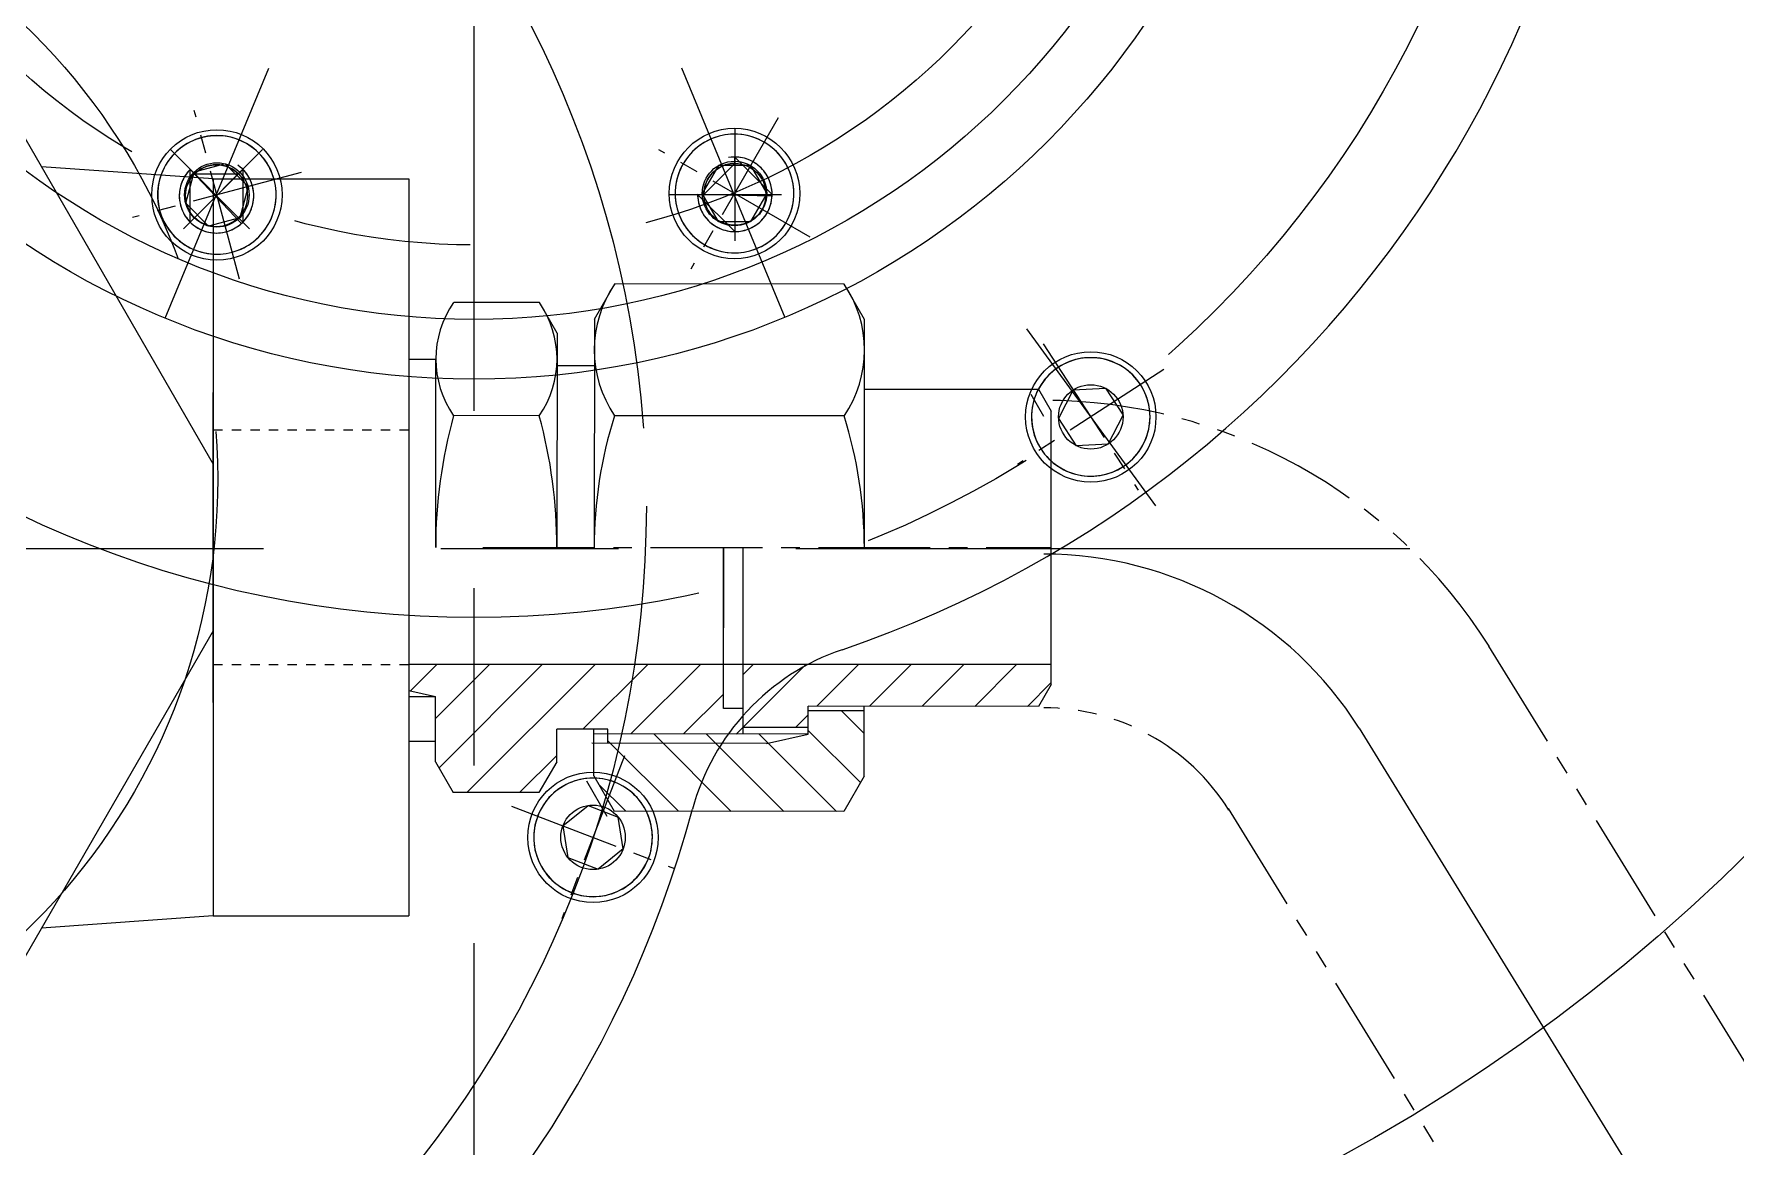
# Model space of a CAD drawing. Header units: inches. Extents: x 0 to 26418, y 0 to 20128.
# Drawn here: x 3955.5 to 4138.2, y 15305.8 to 15425.2 of the extents above; entities that cross this region are included whole.
import ezdxf

# ---------------------------------------------------------------- set-up
doc = ezdxf.new("R2010")
doc.units = ezdxf.units.IN
doc.header["$MEASUREMENT"] = 0
for name, pattern in [('ACAD_ISO02W100', [15, 12, -3]), ('CENTER', [50.8, 31.75, -6.35, 6.35, -6.35]), ('双点画线', [22, 12, -2, 2, -2, 2, -2]), ('点画线', [18, 12, -2, 2, -2]), ('虚线', [2, 1, -1])]:
    doc.linetypes.add(name, pattern=pattern)
for name, color, linetype, lineweight in [('CAXA1', 5, 'CENTER', 5), ('中心线层', 5, 'CENTER', 5), ('剖面线层', 4, 'Continuous', 5), ('细实线层', 7, 'Continuous', 5), ('虚线层', 6, 'ACAD_ISO02W100', 5)]:
    doc.layers.add(name, color=color, linetype=linetype, lineweight=lineweight)
pattern_1 = [(45, (3907.7267, 15374.0175), (-2.82843, 2.82843), [])]
pattern_2 = [(134.9486, (3907.7267, 15374.0175), (-2.83097, -2.82589), [])]

msp = doc.modelspace()

# ---------------------------------------------------------------- hatches: boundary and pattern name
at = {"layer": '剖面线层', "linetype": 'Continuous', "lineweight": 5}
h = msp.add_hatch(dxfattribs=at)
h.set_pattern_fill('无图案', scale=4, angle=45, style=0, pattern_type=0)
h.set_pattern_definition(pattern_1)
edge = h.paths.add_edge_path(flags=0)
edge.add_line((3998.61, 15347.12), (3998.61, 15349.3))
edge.add_line((4000.51, 15343.82), (3998.61, 15347.12))
edge.add_line((4009.7, 15343.81), (4000.51, 15343.82))
edge.add_line((4011.61, 15347.11), (4009.7, 15343.81))
edge.add_line((4011.61, 15350.61), (4011.61, 15347.11))
edge.add_line((4015.61, 15350.6), (4011.61, 15350.61))
edge.add_line((4017.11, 15350.6), (4015.61, 15350.6))
edge.add_line((4017.11, 15350.1), (4017.11, 15350.6))
edge.add_line((4031.61, 15350.09), (4017.11, 15350.1))
edge.add_line((4031.61, 15350.79), (4031.61, 15350.09))
edge.add_line((4031.61, 15352.84), (4031.61, 15350.79))
edge.add_line((4029.51, 15352.84), (4031.61, 15352.84))
edge.add_line((4029.52, 15357.56), (4029.51, 15352.84))
edge.add_line((3995.73, 15357.56), (4029.52, 15357.56))
edge.add_line((3995.73, 15357.52), (3995.73, 15357.56))
edge.add_line((3995.73, 15354.76), (3995.73, 15357.52))
edge.add_line((3998.61, 15354.11), (3995.73, 15354.76))
edge.add_line((3998.61, 15350.61), (3998.61, 15354.11))
edge.add_line((3998.61, 15349.3), (3998.61, 15350.61))
h = msp.add_hatch(dxfattribs=at)
h.set_pattern_fill('无图案', scale=4, angle=45, style=0, pattern_type=0)
h.set_pattern_definition(pattern_1)
edge = h.paths.add_edge_path(flags=0)
edge.add_line((4031.61, 15350.79), (4031.61, 15352.84))
edge.add_line((4038.61, 15350.78), (4031.61, 15350.79))
edge.add_line((4038.61, 15352.58), (4038.61, 15350.78))
edge.add_line((4038.61, 15353.08), (4038.61, 15352.58))
edge.add_line((4044.61, 15353.08), (4038.61, 15353.08))
edge.add_line((4063.32, 15353.05), (4044.61, 15353.08))
edge.add_line((4064.69, 15355.41), (4063.32, 15353.05))
edge.add_line((4064.69, 15357.56), (4064.69, 15355.41))
edge.add_line((4031.62, 15357.56), (4064.69, 15357.56))
edge.add_line((4031.61, 15356.05), (4031.62, 15357.56))
edge.add_line((4031.61, 15352.84), (4031.61, 15356.05))
h = msp.add_hatch(dxfattribs=at)
h.set_pattern_fill('无图案', scale=4, angle=134.9486, style=0, pattern_type=0)
h.set_pattern_definition(pattern_2)
edge = h.paths.add_edge_path(flags=0)
edge.add_line((4031.61, 15350.09), (4038.61, 15350.08))
edge.add_line((4017.11, 15350.1), (4031.61, 15350.09))
edge.add_line((4017.11, 15349.1), (4017.11, 15350.1))
edge.add_line((4034.11, 15349.09), (4017.11, 15349.1))
edge.add_line((4038.61, 15350.08), (4034.11, 15349.09))
edge.add_line((4038.61, 15352.58), (4044.61, 15352.58))
edge.add_line((4038.61, 15350.78), (4038.61, 15352.58))
edge.add_line((4038.61, 15350.08), (4038.61, 15350.78))
edge.add_line((4034.11, 15349.09), (4038.61, 15350.08))
edge.add_line((4017.11, 15349.1), (4034.11, 15349.09))
edge.add_line((4015.61, 15349.1), (4017.11, 15349.1))
edge.add_line((4015.6, 15345.59), (4015.61, 15349.1))
edge.add_line((4017.79, 15341.8), (4015.6, 15345.59))
edge.add_line((4042.41, 15341.78), (4017.79, 15341.8))
edge.add_line((4044.6, 15345.57), (4042.41, 15341.78))
edge.add_line((4044.61, 15352.58), (4044.6, 15345.57))
h = msp.add_hatch(dxfattribs=at)
h.set_pattern_fill('无图案', scale=4, angle=134.9486, style=0, pattern_type=0)
h.set_pattern_definition(pattern_2)
edge = h.paths.add_edge_path(flags=0)
edge.add_line((4031.61, 15350.09), (4038.61, 15350.08))
edge.add_line((4017.11, 15350.1), (4031.61, 15350.09))
edge.add_line((4017.11, 15349.1), (4017.11, 15350.1))
edge.add_line((4034.11, 15349.09), (4017.11, 15349.1))
edge.add_line((4038.61, 15350.08), (4034.11, 15349.09))
edge.add_line((4038.61, 15352.58), (4044.61, 15352.58))
edge.add_line((4038.61, 15350.78), (4038.61, 15352.58))
edge.add_line((4038.61, 15350.08), (4038.61, 15350.78))
edge.add_line((4034.11, 15349.09), (4038.61, 15350.08))
edge.add_line((4017.11, 15349.1), (4034.11, 15349.09))
edge.add_line((4015.61, 15349.1), (4017.11, 15349.1))
edge.add_line((4015.6, 15345.59), (4015.61, 15349.1))
edge.add_line((4017.79, 15341.8), (4015.6, 15345.59))
edge.add_line((4042.41, 15341.78), (4017.79, 15341.8))
edge.add_line((4044.6, 15345.57), (4042.41, 15341.78))
edge.add_line((4044.61, 15352.58), (4044.6, 15345.57))

# ---------------------------------------------------------------- linework, layer by layer
at = {"color": 7, "lineweight": 5}
for p, q in [((3943.81, 15432.62), (3974.73, 15379.07)), ((3971.4, 15413.11), (3971.13, 15412.91)), ((3971.67, 15413.3), (3971.4, 15413.11)), ((3971.96, 15413.47), (3971.67, 15413.3)), ((3972.25, 15413.63), (3971.96, 15413.47)), ((3972.55, 15413.78), (3972.25, 15413.63)), ((3972.86, 15413.9), (3972.55, 15413.78)), ((3973.17, 15414.01), (3972.86, 15413.9)), ((3973.49, 15414.11), (3973.17, 15414.01)), ((3973.81, 15414.19), (3973.49, 15414.11)), ((3973.49, 15414.11), (3973.49, 15414.11)), ((3974.14, 15414.25), (3973.81, 15414.19)), ((3974.47, 15414.29), (3974.14, 15414.25)), ((3974.81, 15414.32), (3974.47, 15414.29)), ((3975.14, 15414.33), (3974.81, 15414.32)), ((3975.47, 15414.32), (3975.14, 15414.33)), ((3975.8, 15414.29), (3975.47, 15414.32)), ((3976.13, 15414.25), (3975.8, 15414.29)), ((3976.46, 15414.19), (3976.13, 15414.25)), ((3976.79, 15414.11), (3976.46, 15414.19)), ((3977.11, 15414.01), (3976.79, 15414.11)), ((3977.42, 15413.9), (3977.11, 15414.01)), ((3977.73, 15413.78), (3977.42, 15413.9)), ((3978.03, 15413.63), (3977.73, 15413.78)), ((3978.32, 15413.47), (3978.03, 15413.63)), ((3978.6, 15413.3), (3978.32, 15413.47)), ((3978.88, 15413.11), (3978.6, 15413.3)), ((3979.14, 15412.91), (3978.88, 15413.11)), ((4026.68, 15413.06), (4026.43, 15412.84)), ((4026.95, 15413.26), (4026.68, 15413.06)), ((4027.22, 15413.45), (4026.95, 15413.26)), ((4027.51, 15413.62), (4027.22, 15413.45)), ((4027.8, 15413.78), (4027.51, 15413.62)), ((4028.1, 15413.93), (4027.8, 15413.78)), ((4028.41, 15414.05), (4028.1, 15413.93)), ((4028.72, 15414.17), (4028.41, 15414.05)), ((4029.04, 15414.26), (4028.72, 15414.17)), ((4029.37, 15414.34), (4029.04, 15414.26)), ((4029.69, 15414.4), (4029.37, 15414.34)), ((4030.02, 15414.44), (4029.69, 15414.4)), ((4030.36, 15414.47), (4030.02, 15414.44)), ((4030.69, 15414.48), (4030.36, 15414.47)), ((4031.02, 15414.47), (4030.69, 15414.48)), ((4031.36, 15414.44), (4031.02, 15414.47)), ((4031.69, 15414.4), (4031.36, 15414.44)), ((4032.01, 15414.34), (4031.69, 15414.4)), ((4032.34, 15414.26), (4032.01, 15414.34)), ((4032.66, 15414.17), (4032.34, 15414.26)), ((4032.97, 15414.05), (4032.66, 15414.17)), ((4033.28, 15413.93), (4032.97, 15414.05)), ((4033.58, 15413.78), (4033.28, 15413.93)), ((4033.87, 15413.62), (4033.58, 15413.78)), ((4034.16, 15413.45), (4033.87, 15413.62)), ((4033.87, 15413.62), (4033.87, 15413.62)), ((4034.43, 15413.26), (4034.16, 15413.45)), ((4034.7, 15413.06), (4034.43, 15413.26)), ((4034.95, 15412.84), (4034.7, 15413.06)), ((3969.63, 15411.14), (3969.47, 15410.85)), ((3969.8, 15411.43), (3969.63, 15411.14)), ((3969.99, 15411.7), (3969.8, 15411.43)), ((3970.19, 15411.97), (3969.99, 15411.7)), ((3970.41, 15412.22), (3970.19, 15411.97)), ((3970.64, 15412.46), (3970.41, 15412.22)), ((3970.88, 15412.69), (3970.64, 15412.46)), ((3971.13, 15412.91), (3970.88, 15412.69)), ((3976.03, 15411.31), (3972.69, 15410.41)), ((3974.58, 15411.15), (3974.41, 15411.12)), ((3974.75, 15411.18), (3974.58, 15411.15)), ((3974.93, 15411.19), (3974.75, 15411.18)), ((3975.1, 15411.19), (3974.93, 15411.19)), ((3975.27, 15411.19), (3975.1, 15411.19)), ((3975.45, 15411.18), (3975.27, 15411.19)), ((3975.62, 15411.15), (3975.45, 15411.18)), ((3975.79, 15411.12), (3975.62, 15411.15)), ((3978.48, 15408.86), (3976.03, 15411.31)), ((3979.4, 15412.69), (3979.14, 15412.91)), ((3979.64, 15412.46), (3979.4, 15412.69)), ((3979.87, 15412.22), (3979.64, 15412.46)), ((3980.08, 15411.97), (3979.87, 15412.22)), ((3980.29, 15411.7), (3980.08, 15411.97)), ((3980.48, 15411.43), (3980.29, 15411.7)), ((3980.65, 15411.14), (3980.48, 15411.43)), ((3980.81, 15410.85), (3980.65, 15411.14)), ((4025.18, 15411.3), (4025.02, 15411)), ((4025.35, 15411.58), (4025.18, 15411.3)), ((4025.18, 15411.3), (4025.18, 15411.3)), ((4025.54, 15411.85), (4025.35, 15411.58)), ((4025.74, 15412.12), (4025.54, 15411.85)), ((4025.96, 15412.37), (4025.74, 15412.12)), ((4026.19, 15412.61), (4025.96, 15412.37)), ((4026.43, 15412.84), (4026.19, 15412.61)), ((4027.4, 15408.02), (4030.73, 15411.35)), ((4027.4, 15408.02), (4030.73, 15411.35)), ((4029.7, 15411.18), (4029.54, 15411.12)), ((4029.87, 15411.23), (4029.7, 15411.18)), ((4030.04, 15411.27), (4029.87, 15411.23)), ((4030.21, 15411.3), (4030.04, 15411.27)), ((4030.38, 15411.33), (4030.21, 15411.3)), ((4030.55, 15411.34), (4030.38, 15411.33)), ((4030.73, 15411.35), (4030.55, 15411.34)), ((4030.73, 15411.35), (4030.73, 15412.02)), ((4030.73, 15412.02), (4034.73, 15408.02)), ((4030.94, 15412.02), (4030.73, 15412.02)), ((4030.73, 15412.02), (4030.73, 15404.02)), ((4031.15, 15412), (4030.94, 15412.02)), ((4031.35, 15411.97), (4031.15, 15412)), ((4031.56, 15411.93), (4031.35, 15411.97)), ((4031.76, 15411.89), (4031.56, 15411.93)), ((4031.96, 15411.83), (4031.76, 15411.89)), ((4032.16, 15411.76), (4031.96, 15411.83)), ((4032.35, 15411.68), (4032.16, 15411.76)), ((4032.54, 15411.59), (4032.35, 15411.68)), ((4032.73, 15411.49), (4032.54, 15411.59)), ((4032.91, 15411.38), (4032.73, 15411.49)), ((4033.08, 15411.26), (4032.91, 15411.38)), ((4033.24, 15411.13), (4033.08, 15411.26)), ((4035.19, 15412.61), (4034.95, 15412.84)), ((4035.42, 15412.37), (4035.19, 15412.61)), ((4035.64, 15412.12), (4035.42, 15412.37)), ((4035.84, 15411.85), (4035.64, 15412.12)), ((4036.03, 15411.58), (4035.84, 15411.85)), ((4036.2, 15411.3), (4036.03, 15411.58)), ((4036.36, 15411), (4036.2, 15411.3)), ((3974.73, 15409.67), (3956.3, 15410.98)), ((3968.99, 15409.61), (3968.91, 15409.28)), ((3969.08, 15409.93), (3968.99, 15409.61)), ((3969.2, 15410.24), (3969.08, 15409.93)), ((3969.32, 15410.55), (3969.2, 15410.24)), ((3969.47, 15410.85), (3969.32, 15410.55)), ((3971.45, 15409.5), (3971.37, 15409.3)), ((3971.54, 15409.69), (3971.45, 15409.5)), ((3971.64, 15409.87), (3971.54, 15409.69)), ((3971.75, 15410.05), (3971.64, 15409.87)), ((3971.86, 15410.22), (3971.75, 15410.05)), ((3971.79, 15407.06), (3972.69, 15410.41)), ((3971.79, 15407.06), (3972.69, 15410.41)), ((3971.99, 15410.39), (3971.86, 15410.22)), ((3972.13, 15410.55), (3971.99, 15410.39)), ((3972.27, 15410.7), (3972.13, 15410.55)), ((3972.27, 15405.04), (3972.27, 15410.7)), ((3972.27, 15410.7), (3972.75, 15410.22)), ((3977.93, 15410.7), (3972.27, 15405.04)), ((3977.78, 15404.9), (3972.27, 15410.7)), ((3972.88, 15410.34), (3972.75, 15410.22)), ((3972.75, 15410.22), (3977.45, 15410.22)), ((3972.75, 15410.22), (3977.45, 15410.22)), ((3973.01, 15410.45), (3972.88, 15410.34)), ((3973.15, 15410.56), (3973.01, 15410.45)), ((3973.29, 15410.66), (3973.15, 15410.56)), ((3973.44, 15410.75), (3973.29, 15410.66)), ((3973.59, 15410.83), (3973.44, 15410.75)), ((3973.75, 15410.91), (3973.59, 15410.83)), ((3973.91, 15410.97), (3973.75, 15410.91)), ((3974.07, 15411.03), (3973.91, 15410.97)), ((3974.24, 15411.08), (3974.07, 15411.03)), ((3974.41, 15411.12), (3974.24, 15411.08)), ((3974.73, 15409.67), (3995.73, 15409.67)), ((3974.73, 15409.67), (3974.73, 15330.57)), ((3975.96, 15411.08), (3975.79, 15411.12)), ((3976.13, 15411.03), (3975.96, 15411.08)), ((3976.29, 15410.97), (3976.13, 15411.03)), ((3976.45, 15410.91), (3976.29, 15410.97)), ((3976.61, 15410.83), (3976.45, 15410.91)), ((3976.76, 15410.75), (3976.61, 15410.83)), ((3976.91, 15410.66), (3976.76, 15410.75)), ((3977.05, 15410.56), (3976.91, 15410.66)), ((3977.19, 15410.45), (3977.05, 15410.56)), ((3977.32, 15410.34), (3977.19, 15410.45)), ((3977.45, 15410.22), (3977.32, 15410.34)), ((3977.45, 15410.22), (3977.93, 15410.7)), ((3977.93, 15410.7), (3977.93, 15405.04)), ((3978.07, 15410.55), (3977.93, 15410.7)), ((3978.21, 15410.39), (3978.07, 15410.55)), ((3978.34, 15410.22), (3978.21, 15410.39)), ((3978.46, 15410.05), (3978.34, 15410.22)), ((3978.56, 15409.87), (3978.46, 15410.05)), ((3978.66, 15409.69), (3978.56, 15409.87)), ((3978.75, 15409.5), (3978.66, 15409.69)), ((3978.84, 15409.3), (3978.75, 15409.5)), ((3980.95, 15410.55), (3980.81, 15410.85)), ((3981.08, 15410.24), (3980.95, 15410.55)), ((3981.19, 15409.93), (3981.08, 15410.24)), ((3981.29, 15409.61), (3981.19, 15409.93)), ((3981.36, 15409.28), (3981.29, 15409.61)), ((3981.29, 15409.61), (3981.29, 15409.61)), ((3995.73, 15409.67), (3995.73, 15330.57)), ((4024.46, 15409.44), (4024.4, 15409.11)), ((4024.54, 15409.76), (4024.46, 15409.44)), ((4024.64, 15410.08), (4024.54, 15409.76)), ((4024.75, 15410.39), (4024.64, 15410.08)), ((4024.88, 15410.7), (4024.75, 15410.39)), ((4025.02, 15411), (4024.88, 15410.7)), ((4028.96, 15411.11), (4027.23, 15408.11)), ((4027.69, 15409.37), (4027.62, 15409.21)), ((4027.77, 15409.53), (4027.69, 15409.37)), ((4027.85, 15409.68), (4027.77, 15409.53)), ((4027.94, 15409.83), (4027.85, 15409.68)), ((4028.04, 15409.98), (4027.94, 15409.83)), ((4028.14, 15410.11), (4028.04, 15409.98)), ((4028.26, 15410.25), (4028.14, 15410.11)), ((4028.38, 15410.37), (4028.26, 15410.25)), ((4028.5, 15410.49), (4028.38, 15410.37)), ((4028.64, 15410.6), (4028.5, 15410.49)), ((4028.77, 15410.71), (4028.64, 15410.6)), ((4028.92, 15410.81), (4028.77, 15410.71)), ((4029.07, 15410.9), (4028.92, 15410.81)), ((4032.42, 15411.11), (4028.96, 15411.11)), ((4029.22, 15410.98), (4029.07, 15410.9)), ((4029.38, 15411.06), (4029.22, 15410.98)), ((4029.54, 15411.12), (4029.38, 15411.06)), ((4032.42, 15411.11), (4034.15, 15408.11)), ((4033.4, 15410.99), (4033.24, 15411.13)), ((4033.56, 15410.85), (4033.4, 15410.99)), ((4033.7, 15410.7), (4033.56, 15410.85)), ((4033.84, 15410.54), (4033.7, 15410.7)), ((4033.96, 15410.37), (4033.84, 15410.54)), ((4034.08, 15410.2), (4033.96, 15410.37)), ((4034.19, 15410.02), (4034.08, 15410.2)), ((4034.29, 15409.84), (4034.19, 15410.02)), ((4034.38, 15409.65), (4034.29, 15409.84)), ((4034.46, 15409.46), (4034.38, 15409.65)), ((4034.53, 15409.26), (4034.46, 15409.46)), ((4036.5, 15410.7), (4036.36, 15411)), ((4036.63, 15410.39), (4036.5, 15410.7)), ((4036.74, 15410.08), (4036.63, 15410.39)), ((4036.84, 15409.76), (4036.74, 15410.08)), ((4036.92, 15409.44), (4036.84, 15409.76)), ((4036.98, 15409.11), (4036.92, 15409.44)), ((3968.78, 15408.29), (3968.77, 15407.96)), ((3968.77, 15407.96), (3968.78, 15407.63)), ((3968.81, 15408.63), (3968.78, 15408.29)), ((3968.78, 15407.63), (3968.81, 15407.3)), ((3968.85, 15408.96), (3968.81, 15408.63)), ((3968.91, 15409.28), (3968.85, 15408.96)), ((3971.11, 15408.08), (3971.1, 15407.87)), ((3971.1, 15407.87), (3971.11, 15407.66)), ((3971.12, 15408.29), (3971.11, 15408.08)), ((3971.11, 15407.66), (3971.12, 15407.45)), ((3971.15, 15408.5), (3971.12, 15408.29)), ((3971.19, 15408.7), (3971.15, 15408.5)), ((3971.24, 15408.91), (3971.19, 15408.7)), ((3971.3, 15409.11), (3971.24, 15408.91)), ((3971.37, 15409.3), (3971.3, 15409.11)), ((3978.48, 15408.86), (3977.59, 15405.51)), ((3978.9, 15409.11), (3978.84, 15409.3)), ((3978.96, 15408.91), (3978.9, 15409.11)), ((3979.01, 15408.7), (3978.96, 15408.91)), ((3979.05, 15408.5), (3979.01, 15408.7)), ((3979.08, 15408.29), (3979.05, 15408.5)), ((3979.1, 15408.08), (3979.08, 15408.29)), ((3979.08, 15407.45), (3979.1, 15407.66)), ((3979.1, 15407.87), (3979.1, 15408.08)), ((3979.1, 15407.66), (3979.1, 15407.87)), ((3981.42, 15408.96), (3981.36, 15409.28)), ((3981.47, 15408.63), (3981.42, 15408.96)), ((3981.49, 15408.29), (3981.47, 15408.63)), ((3981.47, 15407.3), (3981.49, 15407.63)), ((3981.5, 15407.96), (3981.49, 15408.29)), ((3981.49, 15407.63), (3981.5, 15407.96)), ((4024.36, 15408.78), (4024.33, 15408.45)), ((4024.33, 15408.45), (4024.33, 15408.11)), ((4024.33, 15408.11), (4024.33, 15407.78)), ((4024.33, 15407.78), (4024.36, 15407.45)), ((4024.4, 15409.11), (4024.36, 15408.78)), ((4026.73, 15408.02), (4026.73, 15407.81)), ((4030.73, 15404.02), (4026.73, 15408.02)), ((4026.73, 15408.02), (4027.4, 15408.02)), ((4034.72, 15407.81), (4026.73, 15408.02)), ((4026.73, 15407.81), (4026.75, 15407.6)), ((4026.75, 15407.6), (4026.78, 15407.4)), ((4028.96, 15405.11), (4027.23, 15408.11)), ((4028.96, 15405.11), (4027.23, 15408.11)), ((4027.41, 15408.2), (4027.4, 15408.02)), ((4027.42, 15408.37), (4027.41, 15408.2)), ((4027.45, 15408.54), (4027.42, 15408.37)), ((4027.48, 15408.71), (4027.45, 15408.54)), ((4027.52, 15408.88), (4027.48, 15408.71)), ((4027.57, 15409.05), (4027.52, 15408.88)), ((4027.62, 15409.21), (4027.57, 15409.05)), ((4034.15, 15408.11), (4032.42, 15405.11)), ((4034.59, 15409.06), (4034.53, 15409.26)), ((4034.64, 15408.85), (4034.59, 15409.06)), ((4034.68, 15408.65), (4034.64, 15408.85)), ((4034.71, 15408.44), (4034.68, 15408.65)), ((4034.68, 15407.4), (4034.71, 15407.6)), ((4034.72, 15408.23), (4034.71, 15408.44)), ((4034.71, 15407.6), (4034.72, 15407.81)), ((4034.73, 15408.02), (4034.72, 15408.23)), ((4037.02, 15408.78), (4036.98, 15409.11)), ((4037.05, 15408.45), (4037.02, 15408.78)), ((4037.02, 15407.45), (4037.05, 15407.78)), ((4037.06, 15408.11), (4037.05, 15408.45)), ((4037.05, 15407.78), (4037.06, 15408.11)), ((3968.81, 15407.3), (3968.85, 15406.97)), ((3968.85, 15406.97), (3968.91, 15406.64)), ((3968.91, 15406.64), (3968.99, 15406.31)), ((3968.99, 15406.31), (3969.08, 15405.99)), ((3969.08, 15405.99), (3969.2, 15405.68)), ((3969.2, 15405.68), (3969.32, 15405.37)), ((3971.12, 15407.45), (3971.15, 15407.24)), ((3971.15, 15407.24), (3971.19, 15407.04)), ((3971.19, 15407.04), (3971.24, 15406.84)), ((3971.24, 15406.84), (3971.3, 15406.63)), ((3971.3, 15406.63), (3971.37, 15406.44)), ((3971.37, 15406.44), (3971.45, 15406.24)), ((3971.45, 15406.24), (3971.54, 15406.05)), ((3971.54, 15406.05), (3971.64, 15405.87)), ((3971.64, 15405.87), (3971.75, 15405.69)), ((3971.75, 15405.69), (3971.86, 15405.52)), ((3971.79, 15407.06), (3974.24, 15404.61)), ((3978.34, 15405.52), (3978.46, 15405.69)), ((3978.46, 15405.69), (3978.56, 15405.87)), ((3978.56, 15405.87), (3978.66, 15406.05)), ((3978.66, 15406.05), (3978.75, 15406.24)), ((3978.75, 15406.24), (3978.84, 15406.44)), ((3978.84, 15406.44), (3978.9, 15406.63)), ((3978.9, 15406.63), (3978.96, 15406.84)), ((3978.96, 15406.84), (3979.01, 15407.04)), ((3979.01, 15407.04), (3979.05, 15407.24)), ((3979.05, 15407.24), (3979.08, 15407.45)), ((3980.95, 15405.37), (3981.08, 15405.68)), ((3981.08, 15405.68), (3981.19, 15405.99)), ((3981.19, 15405.99), (3981.29, 15406.31)), ((3981.29, 15406.31), (3981.36, 15406.64)), ((3981.36, 15406.64), (3981.42, 15406.97)), ((3981.42, 15406.97), (3981.47, 15407.3)), ((4024.36, 15407.45), (4024.4, 15407.12)), ((4024.4, 15407.12), (4024.46, 15406.79)), ((4024.46, 15406.79), (4024.54, 15406.47)), ((4024.54, 15406.47), (4024.64, 15406.15)), ((4024.64, 15406.15), (4024.75, 15405.83)), ((4024.75, 15405.83), (4024.88, 15405.52)), ((4026.78, 15407.4), (4026.82, 15407.19)), ((4026.82, 15407.19), (4026.86, 15406.99)), ((4026.86, 15406.99), (4026.92, 15406.79)), ((4026.92, 15406.79), (4026.99, 15406.59)), ((4026.99, 15406.59), (4027.07, 15406.4)), ((4027.07, 15406.4), (4027.16, 15406.21)), ((4027.16, 15406.21), (4027.26, 15406.02)), ((4027.26, 15406.02), (4027.37, 15405.84)), ((4027.37, 15405.84), (4027.49, 15405.67)), ((4027.49, 15405.67), (4027.62, 15405.5)), ((4033.84, 15405.5), (4033.96, 15405.67)), ((4033.96, 15405.67), (4034.08, 15405.84)), ((4034.08, 15405.84), (4034.19, 15406.02)), ((4034.19, 15406.02), (4034.29, 15406.21)), ((4034.29, 15406.21), (4034.38, 15406.4)), ((4034.38, 15406.4), (4034.46, 15406.59)), ((4034.46, 15406.59), (4034.53, 15406.79)), ((4034.53, 15406.79), (4034.59, 15406.99)), ((4034.59, 15406.99), (4034.64, 15407.19)), ((4034.64, 15407.19), (4034.68, 15407.4)), ((4036.5, 15405.52), (4036.63, 15405.83)), ((4036.63, 15405.83), (4036.74, 15406.15)), ((4036.74, 15406.15), (4036.84, 15406.47)), ((4036.84, 15406.47), (4036.92, 15406.79)), ((4036.92, 15406.79), (4036.98, 15407.12)), ((4036.98, 15407.12), (4037.02, 15407.45)), ((3969.32, 15405.37), (3969.47, 15405.07)), ((3969.47, 15405.07), (3969.63, 15404.78)), ((3969.63, 15404.78), (3969.8, 15404.49)), ((3969.8, 15404.49), (3969.99, 15404.22)), ((3969.99, 15404.22), (3970.19, 15403.96)), ((3970.19, 15403.96), (3970.41, 15403.7)), ((3971.86, 15405.52), (3971.99, 15405.35)), ((3971.99, 15405.35), (3972.13, 15405.19)), ((3972.13, 15405.19), (3972.27, 15405.04)), ((3972.27, 15405.04), (3972.42, 15404.9)), ((3972.42, 15404.9), (3972.58, 15404.76)), ((3972.58, 15404.76), (3972.75, 15404.63)), ((3972.75, 15404.63), (3972.92, 15404.52)), ((3972.92, 15404.52), (3973.1, 15404.41)), ((3973.1, 15404.41), (3973.28, 15404.31)), ((3973.28, 15404.31), (3973.47, 15404.22)), ((3973.47, 15404.22), (3973.67, 15404.14)), ((3973.67, 15404.14), (3973.86, 15404.07)), ((3973.86, 15404.07), (3974.07, 15404.01)), ((3974.07, 15404.01), (3974.27, 15403.96)), ((3977.59, 15405.51), (3974.24, 15404.61)), ((3974.27, 15403.96), (3974.47, 15403.92)), ((3974.47, 15403.92), (3974.68, 15403.89)), ((3974.68, 15403.89), (3974.89, 15403.88)), ((3974.89, 15403.88), (3975.1, 15403.87)), ((3975.1, 15403.87), (3975.31, 15403.88)), ((3975.31, 15403.88), (3975.52, 15403.89)), ((3975.52, 15403.89), (3975.73, 15403.92)), ((3975.73, 15403.92), (3975.93, 15403.96)), ((3975.93, 15403.96), (3976.14, 15404.01)), ((3976.14, 15404.01), (3976.34, 15404.07)), ((3976.34, 15404.07), (3976.53, 15404.14)), ((3976.53, 15404.14), (3976.73, 15404.22)), ((3976.73, 15404.22), (3976.92, 15404.31)), ((3976.92, 15404.31), (3977.1, 15404.41)), ((3977.1, 15404.41), (3977.28, 15404.52)), ((3977.28, 15404.52), (3977.45, 15404.63)), ((3977.45, 15404.63), (3977.62, 15404.76)), ((3977.62, 15404.76), (3977.78, 15404.9)), ((3977.93, 15405.04), (3978.07, 15405.19)), ((3978.07, 15405.19), (3978.21, 15405.35)), ((3978.21, 15405.35), (3978.34, 15405.52)), ((3979.87, 15403.7), (3980.08, 15403.96)), ((3980.08, 15403.96), (3980.29, 15404.22)), ((3980.29, 15404.22), (3980.48, 15404.49)), ((3980.48, 15404.49), (3980.65, 15404.78)), ((3980.65, 15404.78), (3980.81, 15405.07)), ((3980.81, 15405.07), (3980.95, 15405.37)), ((4024.88, 15405.52), (4025.02, 15405.22)), ((4025.02, 15405.22), (4025.18, 15404.93)), ((4025.18, 15404.93), (4025.35, 15404.65)), ((4025.35, 15404.65), (4025.54, 15404.37)), ((4025.54, 15404.37), (4025.74, 15404.11)), ((4025.74, 15404.11), (4025.96, 15403.85)), ((4025.96, 15403.85), (4026.19, 15403.61)), ((4027.62, 15405.5), (4027.76, 15405.35)), ((4027.76, 15405.35), (4027.9, 15405.19)), ((4027.9, 15405.19), (4028.05, 15405.05)), ((4028.05, 15405.05), (4028.21, 15404.91)), ((4028.21, 15404.91), (4028.38, 15404.79)), ((4028.38, 15404.79), (4028.55, 15404.67)), ((4028.55, 15404.67), (4028.73, 15404.56)), ((4028.73, 15404.56), (4028.91, 15404.46)), ((4028.91, 15404.46), (4029.1, 15404.37)), ((4028.96, 15405.11), (4032.42, 15405.11)), ((4029.1, 15404.37), (4029.29, 15404.29)), ((4029.29, 15404.29), (4029.49, 15404.22)), ((4029.49, 15404.22), (4029.69, 15404.16)), ((4029.69, 15404.16), (4029.9, 15404.11)), ((4029.9, 15404.11), (4030.1, 15404.07)), ((4030.1, 15404.07), (4030.31, 15404.04)), ((4030.31, 15404.04), (4030.52, 15404.03)), ((4030.52, 15404.03), (4030.73, 15404.02)), ((4030.73, 15404.02), (4030.94, 15404.03)), ((4030.94, 15404.03), (4031.15, 15404.04)), ((4031.15, 15404.04), (4031.35, 15404.07)), ((4031.35, 15404.07), (4031.56, 15404.11)), ((4031.56, 15404.11), (4031.76, 15404.16)), ((4031.76, 15404.16), (4031.96, 15404.22)), ((4031.96, 15404.22), (4032.16, 15404.29)), ((4032.16, 15404.29), (4032.35, 15404.37)), ((4032.35, 15404.37), (4032.54, 15404.46)), ((4032.54, 15404.46), (4032.73, 15404.56)), ((4032.73, 15404.56), (4032.91, 15404.67)), ((4032.91, 15404.67), (4033.08, 15404.79)), ((4033.08, 15404.79), (4033.24, 15404.91)), ((4033.24, 15404.91), (4033.4, 15405.05)), ((4033.4, 15405.05), (4033.56, 15405.19)), ((4033.56, 15405.19), (4033.7, 15405.35)), ((4033.7, 15405.35), (4033.84, 15405.5)), ((4035.19, 15403.61), (4035.42, 15403.85)), ((4035.42, 15403.85), (4035.64, 15404.11)), ((4035.64, 15404.11), (4035.84, 15404.37)), ((4035.84, 15404.37), (4036.03, 15404.65)), ((4036.03, 15404.65), (4036.2, 15404.93)), ((4036.2, 15404.93), (4036.36, 15405.22)), ((4036.2, 15404.93), (4036.2, 15404.93)), ((4036.36, 15405.22), (4036.5, 15405.52)), ((3970.41, 15403.7), (3970.64, 15403.46)), ((3970.64, 15403.46), (3970.88, 15403.23)), ((3970.88, 15403.23), (3971.13, 15403.01)), ((3971.13, 15403.01), (3971.4, 15402.81)), ((3971.4, 15402.81), (3971.67, 15402.62)), ((3971.67, 15402.62), (3971.96, 15402.45)), ((3971.96, 15402.45), (3972.25, 15402.29)), ((3972.25, 15402.29), (3972.55, 15402.15)), ((3972.55, 15402.15), (3972.86, 15402.02)), ((3972.86, 15402.02), (3973.17, 15401.91)), ((3977.11, 15401.91), (3977.42, 15402.02)), ((3977.42, 15402.02), (3977.73, 15402.15)), ((3977.73, 15402.15), (3978.03, 15402.29)), ((3978.03, 15402.29), (3978.32, 15402.45)), ((3978.32, 15402.45), (3978.6, 15402.62)), ((3978.6, 15402.62), (3978.88, 15402.81)), ((3978.88, 15402.81), (3979.14, 15403.01)), ((3979.14, 15403.01), (3979.4, 15403.23)), ((3979.4, 15403.23), (3979.64, 15403.46)), ((3979.64, 15403.46), (3979.87, 15403.7)), ((4026.19, 15403.61), (4026.43, 15403.38)), ((4026.43, 15403.38), (4026.68, 15403.17)), ((4026.68, 15403.17), (4026.95, 15402.96)), ((4026.95, 15402.96), (4027.22, 15402.77)), ((4027.22, 15402.77), (4027.51, 15402.6)), ((4027.51, 15402.6), (4027.8, 15402.44)), ((4027.8, 15402.44), (4028.1, 15402.3)), ((4028.1, 15402.3), (4028.41, 15402.17)), ((4028.41, 15402.17), (4028.72, 15402.06)), ((4028.72, 15402.06), (4029.04, 15401.96)), ((4032.34, 15401.96), (4032.66, 15402.06)), ((4032.66, 15402.06), (4032.97, 15402.17)), ((4032.97, 15402.17), (4033.28, 15402.3)), ((4033.28, 15402.3), (4033.58, 15402.44)), ((4033.58, 15402.44), (4033.87, 15402.6)), ((4033.87, 15402.6), (4034.16, 15402.77)), ((4034.16, 15402.77), (4034.43, 15402.96)), ((4034.43, 15402.96), (4034.7, 15403.17)), ((4034.7, 15403.17), (4034.95, 15403.38)), ((4034.95, 15403.38), (4035.19, 15403.61)), ((3973.17, 15401.91), (3973.49, 15401.81)), ((3973.49, 15401.81), (3973.81, 15401.74)), ((3973.81, 15401.74), (3974.14, 15401.67)), ((3974.14, 15401.67), (3974.47, 15401.63)), ((3974.47, 15401.63), (3974.81, 15401.6)), ((3974.81, 15401.6), (3975.14, 15401.6)), ((3975.14, 15401.6), (3975.47, 15401.6)), ((3975.47, 15401.6), (3975.8, 15401.63)), ((3975.8, 15401.63), (3976.13, 15401.67)), ((3976.13, 15401.67), (3976.46, 15401.74)), ((3976.46, 15401.74), (3976.79, 15401.81)), ((3976.79, 15401.81), (3977.11, 15401.91)), ((3976.79, 15401.81), (3976.79, 15401.81)), ((4029.04, 15401.96), (4029.37, 15401.89)), ((4029.37, 15401.89), (4029.69, 15401.83)), ((4029.69, 15401.83), (4030.02, 15401.78)), ((4030.02, 15401.78), (4030.36, 15401.76)), ((4030.36, 15401.76), (4030.69, 15401.75)), ((4030.69, 15401.75), (4031.02, 15401.76)), ((4031.02, 15401.76), (4031.36, 15401.78)), ((4031.36, 15401.78), (4031.69, 15401.83)), ((4031.69, 15401.83), (4032.01, 15401.89)), ((4032.01, 15401.89), (4032.34, 15401.96)), ((4015.65, 15394.61), (4017.84, 15398.4)), ((4015.65, 15394.61), (4017.84, 15398.4)), ((4042.46, 15398.38), (4017.84, 15398.4)), ((4042.46, 15398.38), (4017.84, 15398.4)), ((4044.65, 15394.58), (4042.46, 15398.38)), ((4044.65, 15394.58), (4042.46, 15398.38)), ((4009.75, 15396.41), (4000.56, 15396.42)), ((4009.75, 15396.41), (4000.56, 15396.42)), ((4011.65, 15393.11), (4009.75, 15396.41)), ((4011.65, 15393.11), (4009.75, 15396.41)), ((4011.65, 15393.11), (4011.63, 15370.11)), ((4011.65, 15393.11), (4011.63, 15370.11)), ((4015.65, 15394.61), (4015.63, 15370.1)), ((4015.65, 15394.61), (4015.63, 15370.1)), ((4044.63, 15370.08), (4044.65, 15394.58)), ((4044.63, 15370.08), (4044.65, 15394.58)), ((3998.64, 15390.3), (3995.73, 15390.3)), ((3998.63, 15370.12), (3998.64, 15390.34)), ((3998.63, 15370.12), (3998.64, 15390.34)), ((4015.64, 15389.6), (4011.64, 15389.61)), ((4015.64, 15389.6), (4011.64, 15389.61)), ((4065.18, 15389.28), (4064.92, 15389.08)), ((4065.46, 15389.47), (4065.18, 15389.28)), ((4065.74, 15389.64), (4065.46, 15389.47)), ((4065.46, 15389.47), (4065.46, 15389.47)), ((4066.04, 15389.8), (4065.74, 15389.64)), ((4066.34, 15389.94), (4066.04, 15389.8)), ((4066.64, 15390.07), (4066.34, 15389.94)), ((4066.96, 15390.18), (4066.64, 15390.07)), ((4067.28, 15390.28), (4066.96, 15390.18)), ((4067.6, 15390.36), (4067.28, 15390.28)), ((4067.93, 15390.42), (4067.6, 15390.36)), ((4068.26, 15390.46), (4067.93, 15390.42)), ((4068.59, 15390.49), (4068.26, 15390.46)), ((4068.93, 15390.49), (4068.59, 15390.49)), ((4069.26, 15390.49), (4068.93, 15390.49)), ((4069.59, 15390.46), (4069.26, 15390.49)), ((4069.92, 15390.42), (4069.59, 15390.46)), ((4070.25, 15390.36), (4069.92, 15390.42)), ((4070.57, 15390.28), (4070.25, 15390.36)), ((4070.89, 15390.18), (4070.57, 15390.28)), ((4071.21, 15390.07), (4070.89, 15390.18)), ((4071.51, 15389.94), (4071.21, 15390.07)), ((4071.82, 15389.8), (4071.51, 15389.94)), ((4072.11, 15389.64), (4071.82, 15389.8)), ((4072.39, 15389.47), (4072.11, 15389.64)), ((4072.67, 15389.28), (4072.39, 15389.47)), ((4072.93, 15389.08), (4072.67, 15389.28)), ((4063.59, 15387.6), (4063.41, 15387.31)), ((4063.78, 15387.87), (4063.59, 15387.6)), ((4063.98, 15388.14), (4063.78, 15387.87)), ((4064.2, 15388.39), (4063.98, 15388.14)), ((4064.43, 15388.63), (4064.2, 15388.39)), ((4064.67, 15388.86), (4064.43, 15388.63)), ((4064.92, 15389.08), (4064.67, 15388.86)), ((4073.18, 15388.86), (4072.93, 15389.08)), ((4073.43, 15388.63), (4073.18, 15388.86)), ((4073.66, 15388.39), (4073.43, 15388.63)), ((4073.87, 15388.14), (4073.66, 15388.39)), ((4074.08, 15387.87), (4073.87, 15388.14)), ((4074.26, 15387.6), (4074.08, 15387.87)), ((4074.44, 15387.31), (4074.26, 15387.6)), ((4074.26, 15387.6), (4074.26, 15387.6)), ((3974.73, 15353.49), (3974.73, 15386.74)), ((4063.35, 15387.06), (4044.64, 15387.08)), ((4063.9, 15384.18), (4062.55, 15386.52)), ((4062.78, 15385.78), (4062.7, 15385.45)), ((4062.87, 15386.1), (4062.78, 15385.78)), ((4062.98, 15386.41), (4062.87, 15386.1)), ((4063.11, 15386.72), (4062.98, 15386.41)), ((4063.25, 15387.02), (4063.11, 15386.72)), ((4063.41, 15387.31), (4063.25, 15387.02)), ((4064.7, 15384.72), (4063.35, 15387.06)), ((4067.04, 15387.03), (4065.47, 15383.95)), ((4067.04, 15387.03), (4070.5, 15387.22)), ((4070.5, 15387.22), (4072.39, 15384.31)), ((4074.6, 15387.02), (4074.44, 15387.31)), ((4074.74, 15386.72), (4074.6, 15387.02)), ((4074.87, 15386.41), (4074.74, 15386.72)), ((4074.98, 15386.1), (4074.87, 15386.41)), ((4075.07, 15385.78), (4074.98, 15386.1)), ((4075.15, 15385.45), (4075.07, 15385.78)), ((4009.73, 15384.26), (4000.54, 15384.27)), ((4009.73, 15384.26), (4000.54, 15384.27)), ((4042.45, 15384.23), (4017.83, 15384.25)), ((4042.45, 15384.23), (4017.83, 15384.25)), ((4062.57, 15384.46), (4062.56, 15384.13)), ((4062.56, 15384.13), (4062.57, 15383.8)), ((4062.6, 15384.8), (4062.57, 15384.46)), ((4062.57, 15383.8), (4062.6, 15383.46)), ((4062.64, 15385.13), (4062.6, 15384.8)), ((4062.7, 15385.45), (4062.64, 15385.13)), ((4064.69, 15355.41), (4064.69, 15384.74)), ((4065.47, 15383.95), (4067.35, 15381.04)), ((4070.81, 15381.22), (4072.39, 15384.31)), ((4075.21, 15385.13), (4075.15, 15385.45)), ((4075.26, 15384.8), (4075.21, 15385.13)), ((4075.28, 15384.46), (4075.26, 15384.8)), ((4075.26, 15383.46), (4075.28, 15383.8)), ((4075.29, 15384.13), (4075.28, 15384.46)), ((4075.28, 15383.8), (4075.29, 15384.13)), ((4062.6, 15383.46), (4062.64, 15383.13)), ((4062.64, 15383.13), (4062.7, 15382.81)), ((4062.7, 15382.81), (4062.78, 15382.48)), ((4062.78, 15382.48), (4062.87, 15382.16)), ((4062.87, 15382.16), (4062.98, 15381.85)), ((4074.87, 15381.85), (4074.98, 15382.16)), ((4074.98, 15382.16), (4075.07, 15382.48)), ((4075.07, 15382.48), (4075.15, 15382.81)), ((4075.15, 15382.81), (4075.21, 15383.13)), ((4075.21, 15383.13), (4075.26, 15383.46)), ((4062.98, 15381.85), (4063.11, 15381.54)), ((4063.11, 15381.54), (4063.25, 15381.24)), ((4063.25, 15381.24), (4063.41, 15380.95)), ((4063.41, 15380.95), (4063.59, 15380.66)), ((4063.59, 15380.66), (4063.59, 15380.66)), ((4063.59, 15380.66), (4063.78, 15380.39)), ((4063.78, 15380.39), (4063.98, 15380.12)), ((4063.98, 15380.12), (4064.2, 15379.87)), ((4070.81, 15381.22), (4067.35, 15381.04)), ((4070.81, 15381.22), (4067.35, 15381.04)), ((4073.66, 15379.87), (4073.87, 15380.12)), ((4073.87, 15380.12), (4074.08, 15380.39)), ((4074.08, 15380.39), (4074.26, 15380.66)), ((4074.26, 15380.66), (4074.44, 15380.95)), ((4074.44, 15380.95), (4074.6, 15381.24)), ((4074.6, 15381.24), (4074.74, 15381.54)), ((4074.74, 15381.54), (4074.87, 15381.85)), ((4064.2, 15379.87), (4064.43, 15379.63)), ((4064.43, 15379.63), (4064.67, 15379.4)), ((4064.67, 15379.4), (4064.92, 15379.18)), ((4064.92, 15379.18), (4065.18, 15378.98)), ((4065.18, 15378.98), (4065.46, 15378.79)), ((4065.46, 15378.79), (4065.74, 15378.62)), ((4065.74, 15378.62), (4066.04, 15378.46)), ((4066.04, 15378.46), (4066.34, 15378.32)), ((4066.34, 15378.32), (4066.64, 15378.19)), ((4071.21, 15378.19), (4071.51, 15378.32)), ((4071.51, 15378.32), (4071.82, 15378.46)), ((4071.82, 15378.46), (4072.11, 15378.62)), ((4072.11, 15378.62), (4072.39, 15378.79)), ((4072.39, 15378.79), (4072.67, 15378.98)), ((4072.67, 15378.98), (4072.93, 15379.18)), ((4072.93, 15379.18), (4073.18, 15379.4)), ((4073.18, 15379.4), (4073.43, 15379.63)), ((4073.43, 15379.63), (4073.66, 15379.87)), ((4066.64, 15378.19), (4066.96, 15378.08)), ((4066.96, 15378.08), (4067.28, 15377.98)), ((4067.28, 15377.98), (4067.6, 15377.9)), ((4067.6, 15377.9), (4067.93, 15377.84)), ((4067.93, 15377.84), (4068.26, 15377.8)), ((4068.26, 15377.8), (4068.59, 15377.77)), ((4068.59, 15377.77), (4068.93, 15377.76)), ((4068.93, 15377.76), (4069.26, 15377.77)), ((4069.26, 15377.77), (4069.59, 15377.8)), ((4069.59, 15377.8), (4069.92, 15377.84)), ((4069.92, 15377.84), (4070.25, 15377.9)), ((4070.25, 15377.9), (4070.57, 15377.98)), ((4070.57, 15377.98), (4070.89, 15378.08)), ((4070.89, 15378.08), (4071.21, 15378.19)), ((4029.51, 15352.84), (4029.51, 15370.13)), ((4029.51, 15352.84), (4029.53, 15370.09)), ((4031.61, 15350.09), (4031.63, 15370.09)), ((4031.61, 15350.09), (4031.63, 15370.09)), ((3974.73, 15361.16), (3943.81, 15307.62)), ((4064.69, 15357.56), (3995.73, 15357.56)), ((3995.73, 15354.76), (3998.61, 15354.11)), ((4064.69, 15355.41), (4063.32, 15353.05)), ((3995.73, 15354.11), (3998.61, 15354.11)), ((3998.61, 15347.12), (3998.61, 15354.11)), ((3998.61, 15347.12), (3998.61, 15353.62)), ((4031.61, 15352.84), (4029.51, 15352.84)), ((4031.61, 15352.84), (4029.51, 15352.84)), ((4038.61, 15350.08), (4038.61, 15353.08)), ((4038.61, 15350.08), (4038.61, 15353.08)), ((4063.33, 15353.06), (4038.61, 15353.08)), ((4044.6, 15345.57), (4044.61, 15353.08)), ((4044.6, 15345.57), (4044.61, 15353.08)), ((4044.61, 15352.58), (4038.61, 15352.58)), ((4044.61, 15352.58), (4038.61, 15352.58)), ((3998.61, 15349.3), (3995.73, 15349.3)), ((4011.61, 15347.11), (4011.61, 15350.61)), ((4017.11, 15350.6), (4011.61, 15350.61)), ((4011.61, 15347.11), (4011.61, 15350.61)), ((4017.11, 15350.6), (4011.61, 15350.61)), ((4015.6, 15345.59), (4015.61, 15350.6)), ((4015.6, 15345.59), (4015.61, 15350.6)), ((4038.61, 15350.08), (4015.61, 15350.1)), ((4038.61, 15350.08), (4015.61, 15350.1)), ((4017.11, 15349.1), (4017.11, 15350.6)), ((4017.11, 15349.1), (4017.11, 15350.6)), ((4038.61, 15350.78), (4031.61, 15350.79)), ((4038.61, 15350.78), (4031.61, 15350.79)), ((3998.61, 15347.12), (4000.51, 15343.82)), ((3998.61, 15347.12), (4000.51, 15343.82)), ((4011.61, 15347.11), (4009.7, 15343.81)), ((4011.61, 15347.11), (4009.7, 15343.81)), ((4015.6, 15345.59), (4017.79, 15341.8)), ((4015.6, 15345.59), (4017.79, 15341.8)), ((4044.6, 15345.57), (4042.41, 15341.78)), ((4044.6, 15345.57), (4042.41, 15341.78)), ((4009.7, 15343.81), (4000.51, 15343.82)), ((4009.7, 15343.81), (4000.51, 15343.82)), ((4011.25, 15343.73), (4011.01, 15343.5)), ((4011.51, 15343.94), (4011.25, 15343.73)), ((4011.77, 15344.15), (4011.51, 15343.94)), ((4012.04, 15344.33), (4011.77, 15344.15)), ((4012.33, 15344.51), (4012.04, 15344.33)), ((4012.62, 15344.67), (4012.33, 15344.51)), ((4012.92, 15344.81), (4012.62, 15344.67)), ((4013.23, 15344.94), (4012.92, 15344.81)), ((4013.54, 15345.05), (4013.23, 15344.94)), ((4013.86, 15345.14), (4013.54, 15345.05)), ((4014.19, 15345.22), (4013.86, 15345.14)), ((4014.51, 15345.28), (4014.19, 15345.22)), ((4014.85, 15345.33), (4014.51, 15345.28)), ((4014.8, 15345.05), (4016.99, 15341.26)), ((4014.8, 15345.05), (4016.99, 15341.26)), ((4015.18, 15345.35), (4014.85, 15345.33)), ((4015.51, 15345.36), (4015.18, 15345.35)), ((4015.84, 15345.35), (4015.51, 15345.36)), ((4016.18, 15345.33), (4015.84, 15345.35)), ((4016.51, 15345.28), (4016.18, 15345.33)), ((4016.83, 15345.22), (4016.51, 15345.28)), ((4017.16, 15345.14), (4016.83, 15345.22)), ((4017.48, 15345.05), (4017.16, 15345.14)), ((4017.79, 15344.94), (4017.48, 15345.05)), ((4018.1, 15344.81), (4017.79, 15344.94)), ((4017.79, 15344.94), (4017.79, 15344.94)), ((4018.4, 15344.67), (4018.1, 15344.81)), ((4018.69, 15344.51), (4018.4, 15344.67)), ((4018.98, 15344.33), (4018.69, 15344.51)), ((4019.25, 15344.15), (4018.98, 15344.33)), ((4019.52, 15343.94), (4019.25, 15344.15)), ((4019.77, 15343.73), (4019.52, 15343.94)), ((4020.01, 15343.5), (4019.77, 15343.73)), ((4009.84, 15341.89), (4009.7, 15341.59)), ((4010, 15342.18), (4009.84, 15341.89)), ((4010.17, 15342.46), (4010, 15342.18)), ((4010.36, 15342.74), (4010.17, 15342.46)), ((4010.56, 15343), (4010.36, 15342.74)), ((4010.78, 15343.26), (4010.56, 15343)), ((4011.01, 15343.5), (4010.78, 15343.26)), ((4012.28, 15340.24), (4014.97, 15342.42)), ((4014.97, 15342.42), (4018.2, 15341.18)), ((4042.41, 15341.78), (4017.79, 15341.8)), ((4042.41, 15341.78), (4017.79, 15341.8)), ((4020.24, 15343.26), (4020.01, 15343.5)), ((4020.46, 15343), (4020.24, 15343.26)), ((4020.66, 15342.74), (4020.46, 15343)), ((4020.85, 15342.46), (4020.66, 15342.74)), ((4021.02, 15342.18), (4020.85, 15342.46)), ((4021.18, 15341.89), (4021.02, 15342.18)), ((4021.33, 15341.59), (4021.18, 15341.89)), ((4009.22, 15339.99), (4009.18, 15339.66)), ((4009.28, 15340.32), (4009.22, 15339.99)), ((4009.36, 15340.64), (4009.28, 15340.32)), ((4009.46, 15340.96), (4009.36, 15340.64)), ((4009.57, 15341.28), (4009.46, 15340.96)), ((4009.7, 15341.59), (4009.57, 15341.28)), ((4009.57, 15341.28), (4009.57, 15341.28)), ((4012.28, 15340.24), (4012.82, 15336.82)), ((4018.74, 15337.75), (4018.2, 15341.18)), ((4021.45, 15341.28), (4021.33, 15341.59)), ((4021.56, 15340.96), (4021.45, 15341.28)), ((4021.66, 15340.64), (4021.56, 15340.96)), ((4021.74, 15340.32), (4021.66, 15340.64)), ((4021.8, 15339.99), (4021.74, 15340.32)), ((4021.84, 15339.66), (4021.8, 15339.99)), ((4009.18, 15339.66), (4009.15, 15339.33)), ((4009.15, 15339.33), (4009.15, 15339)), ((4009.15, 15339), (4009.15, 15338.66)), ((4009.15, 15338.66), (4009.18, 15338.33)), ((4009.18, 15338.33), (4009.22, 15338)), ((4021.8, 15338), (4021.84, 15338.33)), ((4021.87, 15339.33), (4021.84, 15339.66)), ((4021.84, 15338.33), (4021.87, 15338.66)), ((4021.88, 15339), (4021.87, 15339.33)), ((4021.87, 15338.66), (4021.88, 15339)), ((4009.22, 15338), (4009.28, 15337.67)), ((4009.28, 15337.67), (4009.36, 15337.35)), ((4009.36, 15337.35), (4009.46, 15337.03)), ((4009.46, 15337.03), (4009.57, 15336.72)), ((4009.57, 15336.72), (4009.7, 15336.41)), ((4009.7, 15336.41), (4009.84, 15336.11)), ((4012.82, 15336.82), (4016.05, 15335.57)), ((4018.74, 15337.75), (4016.05, 15335.57)), ((4018.74, 15337.75), (4016.05, 15335.57)), ((4021.18, 15336.11), (4021.33, 15336.41)), ((4021.33, 15336.41), (4021.45, 15336.72)), ((4021.45, 15336.72), (4021.56, 15337.03)), ((4021.56, 15337.03), (4021.66, 15337.35)), ((4021.66, 15337.35), (4021.74, 15337.67)), ((4021.74, 15337.67), (4021.8, 15338)), ((4009.84, 15336.11), (4010, 15335.81)), ((4010, 15335.81), (4010.17, 15335.53)), ((4010.17, 15335.53), (4010.36, 15335.26)), ((4010.36, 15335.26), (4010.56, 15334.99)), ((4010.56, 15334.99), (4010.78, 15334.74)), ((4010.78, 15334.74), (4011.01, 15334.5)), ((4011.01, 15334.5), (4011.25, 15334.27)), ((4019.77, 15334.27), (4020.01, 15334.5)), ((4020.01, 15334.5), (4020.24, 15334.74)), ((4020.24, 15334.74), (4020.46, 15334.99)), ((4020.46, 15334.99), (4020.66, 15335.26)), ((4020.66, 15335.26), (4020.85, 15335.53)), ((4020.85, 15335.53), (4021.02, 15335.81)), ((4021.02, 15335.81), (4021.18, 15336.11)), ((4011.25, 15334.27), (4011.51, 15334.05)), ((4011.51, 15334.05), (4011.77, 15333.85)), ((4011.77, 15333.85), (4012.04, 15333.66)), ((4012.04, 15333.66), (4012.33, 15333.48)), ((4012.33, 15333.48), (4012.62, 15333.33)), ((4012.62, 15333.33), (4012.92, 15333.18)), ((4012.92, 15333.18), (4013.23, 15333.05)), ((4013.23, 15333.05), (4013.23, 15333.05)), ((4013.23, 15333.05), (4013.54, 15332.94)), ((4013.54, 15332.94), (4013.86, 15332.85)), ((4013.86, 15332.85), (4014.19, 15332.77)), ((4014.19, 15332.77), (4014.51, 15332.71)), ((4014.51, 15332.71), (4014.85, 15332.67)), ((4014.85, 15332.67), (4015.18, 15332.64)), ((4015.18, 15332.64), (4015.51, 15332.63)), ((4015.51, 15332.63), (4015.84, 15332.64)), ((4015.84, 15332.64), (4016.18, 15332.67)), ((4016.18, 15332.67), (4016.51, 15332.71)), ((4016.51, 15332.71), (4016.83, 15332.77)), ((4016.83, 15332.77), (4017.16, 15332.85)), ((4017.16, 15332.85), (4017.48, 15332.94)), ((4017.48, 15332.94), (4017.79, 15333.05)), ((4017.79, 15333.05), (4018.1, 15333.18)), ((4018.1, 15333.18), (4018.4, 15333.33)), ((4018.4, 15333.33), (4018.69, 15333.48)), ((4018.69, 15333.48), (4018.98, 15333.66)), ((4018.98, 15333.66), (4019.25, 15333.85)), ((4019.25, 15333.85), (4019.52, 15334.05)), ((4019.52, 15334.05), (4019.77, 15334.27)), ((3974.73, 15330.57), (3956.3, 15329.25)), ((3974.73, 15330.57), (3995.73, 15330.57))]:
    msp.add_line(p, q, dxfattribs=at)
for centre, radius in [((4002.73, 15475.18), 386.26), ((4002.73, 15475.18), 194.17), ((4002.73, 15475.18), 87), ((4002.73, 15475.09), 80.5), ((3975.14, 15407.96), 7), ((4030.69, 15408.11), 7), ((3975.14, 15407.96), 3.46), ((3975.1, 15407.87), 3.32), ((4030.69, 15408.11), 3.46), ((4030.73, 15408.02), 3.32), ((4068.93, 15384.13), 7), ((4068.93, 15384.13), 3.46), ((4015.51, 15339), 7), ((4015.51, 15339), 3.46)]:
    msp.add_circle(centre, radius, dxfattribs=at)
for centre, radius, start, end in [((4002.99, 15725.22), 582.5, 301.35579, 238.58501), ((4002.46, 15725.22), 546, 303.5084, 236.556), ((4002.73, 15475.22), 290, 148.6687, 31.3333), ((4002.73, 15475.09), 122.5, 288.8192, 164.8541), ((3907.94, 15374.02), 122.5, 108.8192, 344.8541), ((3975.14, 15407.96), 6.36, 15, 195), ((4030.69, 15408.11), 6.37, 60, 240), ((4030.69, 15408.11), 6.37, 240, 60), ((3975.14, 15407.96), 6.36, 195, 15), ((4028.17, 15391.32), 12.53, 145.5643, 214.3328), ((4028.17, 15391.32), 12.53, 145.5643, 214.3328), ((4032.12, 15391.31), 12.53, 325.5643, 34.3328), ((4032.12, 15391.31), 12.53, 325.5643, 34.3328), ((4009.28, 15390.33), 10.64, 145.1234, 214.7737), ((4009.28, 15390.33), 10.64, 145.1234, 214.7737), ((4001.01, 15390.34), 10.64, 325.1234, 34.7737), ((4001.01, 15390.34), 10.64, 325.1234, 34.7737), ((4068.93, 15384.13), 6.36, 123, 303), ((4068.93, 15384.13), 6.36, 303, 123), ((4052.12, 15370.07), 53.5, 164.6114, 179.9486), ((4052.12, 15370.07), 53.5, 164.6114, 179.9486), ((3958.13, 15370.15), 53.5, 359.9486, 15.2857), ((3958.13, 15370.15), 53.5, 359.9486, 15.2857), ((4062.45, 15370.06), 46.83, 162.3606, 179.9486), ((4062.45, 15370.06), 46.83, 162.3606, 179.9486), ((3997.8, 15370.12), 46.83, 359.9486, 17.5365), ((3997.8, 15370.12), 46.83, 359.9486, 17.5365), ((4050.31, 15335.48), 25, 108.8192, 164.8541), ((4015.51, 15339), 6.37, 339, 159), ((4015.51, 15339), 6.36, 159, 339)]:
    msp.add_arc(centre, radius, start, end, dxfattribs=at)
msp.add_open_spline([(4417.27, 16139.5), (4382.18, 16177.06), (4302.01, 16244.38), (4159.39, 16311.95), (4001.93, 16339.1), (3841.62, 16322.69), (3689.54, 16265.51), (3556.26, 16170.03), (3451.48, 16042.06), (3382.93, 15890.15), (3354.29, 15724.24), (3373.75, 15555.77), (3434.64, 15396.58), (3535.87, 15257.81), (3670.32, 15149.21), (3829.4, 15078.83), (4002.38, 15051.32), (4177.64, 15070.42), (4343.16, 15134.22), (4487.22, 15239.67), (4600.08, 15379.45), (4673.27, 15544.76), (4691.55, 15664.49), (4693.22, 15724.42)], degree=3, knots=[0, 0, 0, 0, 6187.666026, 12450.355458, 18783.77638, 25175.55398, 31622.065679, 38124.713595, 44683.237858, 51298.550922, 57973.870728, 64697.019294, 71462.748657, 78273.501796, 85129.278897, 92030.080145, 98977.285843, 105969.701152, 113006.622999, 120087.951186, 127214.495945, 134386.492849, 141603.663266, 141603.663266, 141603.663266, 141603.663266], dxfattribs=at)
at = {"layer": 'CAXA1', "linetype": 'CENTER', "lineweight": 5, "ltscale": 3}
for p, q in [((4002.73, 16242.05), (4002.73, 15096.41)), ((3980.67, 15421.53), (3969.56, 15394.71)), ((4025.01, 15421.62), (4036.11, 15394.8)), ((4062.04, 15393.6), (4075.86, 15374.59)), ((3732.49, 15370.02), (4103.17, 15370.02)), ((4097.73, 15350.73), (4276.04, 15061.01))]:
    msp.add_line(p, q, dxfattribs=at)
for centre, radius in [((4002.99, 15725.22), 565), ((4002.99, 15725.22), 540), ((4002.73, 15475.09), 112.5), ((4002.73, 15475.09), 72.5), ((3907.73, 15374.56), 113.5), ((3907.73, 15377.51), 67.5)]:
    msp.add_circle(centre, radius, dxfattribs=at)
for centre, radius, start, end in [((4002.73, 15475.22), 272.5, 148.6693, 31.3334), ((4063.88, 15329.41), 40, 32.2035, 90)]:
    msp.add_arc(centre, radius, start, end, dxfattribs=at)
at = {"layer": '中心线层', "color": 7, "linetype": '点画线', "lineweight": 5}
for p, q in [((3977.56, 15398.92), (3972.71, 15417.01)), ((4035.37, 15416.22), (4026.01, 15400)), ((4030.73, 15415.02), (4030.73, 15401.02)), ((3980.05, 15412.82), (3970.15, 15402.92)), ((3970.15, 15412.82), (3980.05, 15402.92)), ((4038.8, 15403.43), (4022.58, 15412.8)), ((3984.18, 15410.38), (3966.09, 15405.54)), ((4023.73, 15408.02), (4037.73, 15408.02)), ((4063.83, 15391.98), (4074.03, 15376.28)), ((4076.78, 15389.23), (4061.07, 15379.03)), ((4003.69, 15370.13), (4064.69, 15370.13)), ((4018.87, 15347.74), (4012.15, 15330.25)), ((4006.77, 15342.35), (4024.25, 15335.64))]:
    msp.add_line(p, q, dxfattribs=at)
at = {"layer": '细实线层', "color": 7, "linetype": '双点画线', "lineweight": 5}
for p, q in [((4111.63, 15359.53), (4267.38, 15106.46)), ((4083.68, 15342.08), (4228.78, 15106.32))]:
    msp.add_line(p, q, dxfattribs=at)
at = {"layer": '细实线层', "color": 7, "linetype": 'Continuous', "lineweight": 5}
for q in [(4015.39, 15349.1), (4015.39, 15349.1), (4038.61, 15350.08), (4038.61, 15350.08)]:
    msp.add_line((4034.11, 15349.09), q, dxfattribs=at)
at = {"layer": '细实线层', "color": 7, "lineweight": 5}
for centre, start, end in [((3975.1, 15407.87), 135, 55), ((4030.73, 15408.02), 180, 100)]:
    msp.add_arc(centre, 4, start, end, dxfattribs=at)
at = {"layer": '细实线层', "color": 7, "linetype": '双点画线', "lineweight": 5}
for radius in [56.5, 23.5]:
    msp.add_arc((4063.88, 15329.41), radius, 32.2035, 90, dxfattribs=at)
at = {"layer": '虚线层', "color": 7, "linetype": '虚线', "lineweight": 5}
for p, q in [((3995.73, 15382.72), (3974.73, 15382.72)), ((3995.73, 15357.52), (3974.73, 15357.52))]:
    msp.add_line(p, q, dxfattribs=at)

doc.saveas('drawing.dxf')
